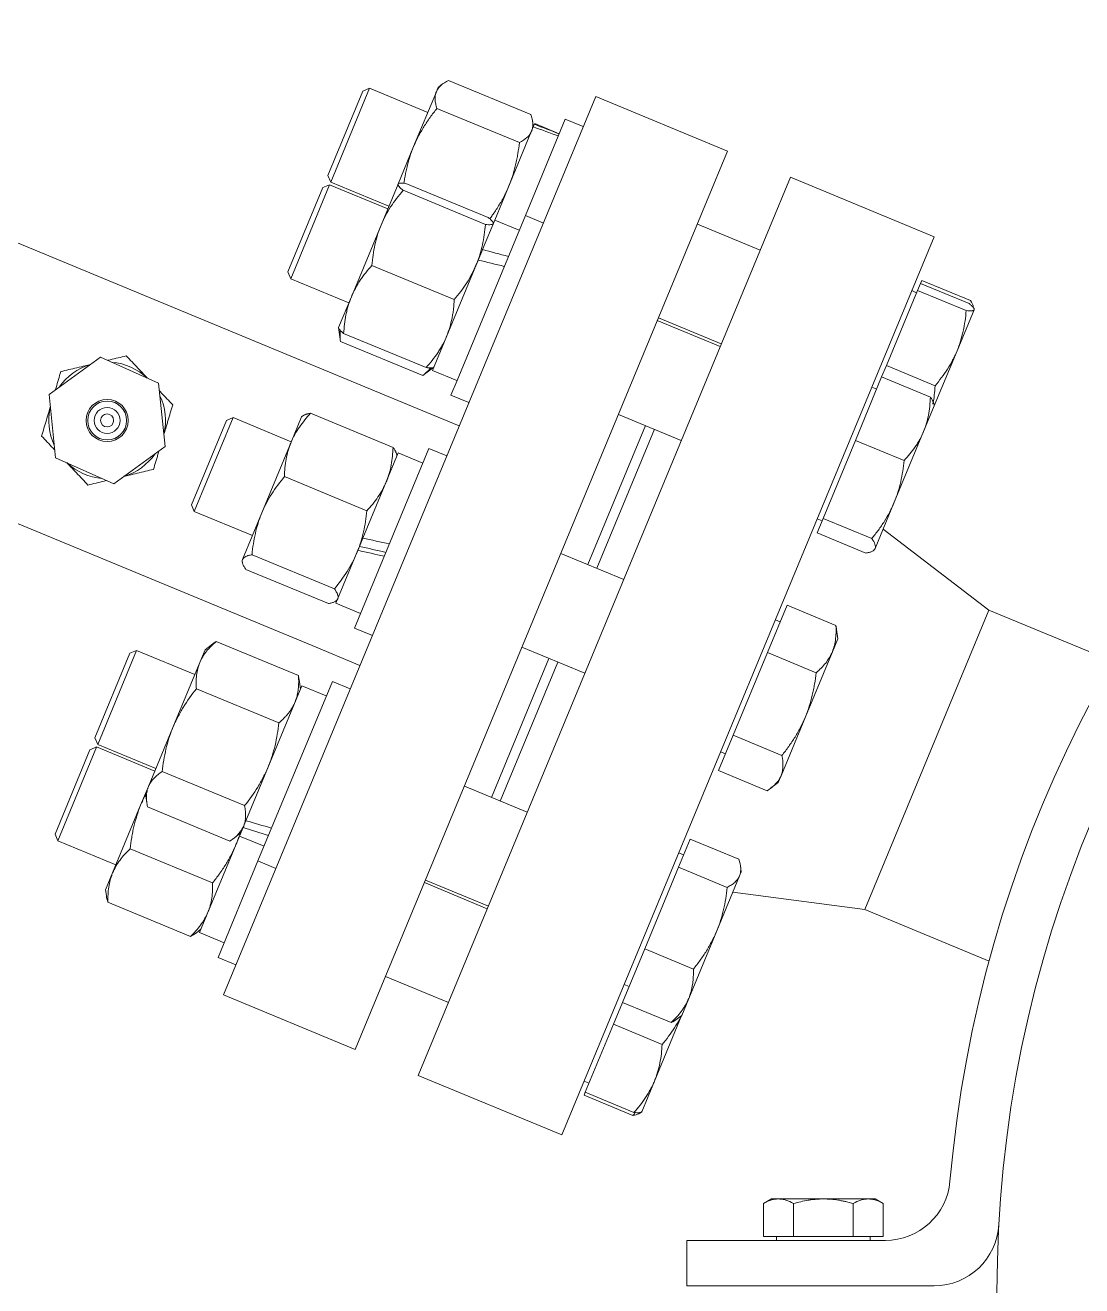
# Model space of a CAD drawing. Header units: millimetres. Extents: x 0 to 2970, y 0 to 2245.
# Drawn here: x 1617.9 to 1780.8, y 1639.2 to 1833.7 of the extents above; entities that cross this region are included whole.
import ezdxf

# ---------------------------------------------------------------- set-up
doc = ezdxf.new("R2010")
doc.units = ezdxf.units.MM
doc.layers.add('1', color=7, linetype='Continuous', true_color=0xffffff)
doc.layers.add('2', color=7, linetype='Continuous', true_color=0xffffff)

msp = doc.modelspace()

# ---------------------------------------------------------------- linework, layer by layer
at = {"layer": '1', "color": 7, "linetype": 'Continuous', "lineweight": 18}
for p, q in [((1682.24, 1824.59), (1681.54, 1824.05)), ((1683.15, 1825.15), (1695.86, 1819.88)), ((1705.85, 1822.64), (1648.44, 1684.05)), ((1664.54, 1810.46), (1669.94, 1823.5)), ((1670.97, 1823.92), (1664.97, 1809.43)), ((1670.97, 1823.92), (1669.94, 1823.5)), ((1679.94, 1820.2), (1670.97, 1823.92)), ((1681.27, 1823.39), (1677.76, 1814.93)), ((1681.54, 1824.05), (1681.27, 1823.39)), ((1726.17, 1814.22), (1705.85, 1822.64)), ((1681.36, 1820.82), (1694.07, 1815.55)), ((1695, 1804.28), (1701.16, 1819.16)), ((1696.23, 1817.96), (1696.11, 1818.84)), ((1703.93, 1818.02), (1701.16, 1819.16)), ((1696.22, 1817.96), (1690.27, 1803.59)), ((1696.22, 1817.96), (1696.39, 1818.37)), ((1696.44, 1818.47), (1696.39, 1818.37)), ((1700.22, 1816.9), (1696.44, 1818.47)), ((1677.76, 1814.93), (1675.32, 1809.05)), ((1726.17, 1814.22), (1668.77, 1675.64)), ((1664.8, 1809.04), (1658.8, 1794.55)), ((1664.8, 1809.04), (1663.78, 1808.62)), ((1664.54, 1810.46), (1664.97, 1809.43)), ((1673.78, 1805.32), (1664.8, 1809.04)), ((1664.97, 1809.43), (1673.94, 1805.72)), ((1675.36, 1809.13), (1672.74, 1802.8)), ((1676.57, 1809.25), (1689.28, 1803.98)), ((1735.87, 1810.2), (1678.47, 1671.62)), ((1758.05, 1801.01), (1735.87, 1810.2)), ((1658.38, 1795.58), (1663.78, 1808.62)), ((1676.13, 1808.18), (1688.83, 1802.92)), ((1601.19, 1806.46), (1677.41, 1774.88)), ((1684.46, 1778.84), (1695, 1804.28)), ((1690.27, 1803.59), (1688.39, 1799.04)), ((1694.06, 1802.02), (1690.27, 1803.59)), ((1697.77, 1803.13), (1695, 1804.28)), ((1672.74, 1802.8), (1668.16, 1791.76)), ((1731.22, 1798.97), (1721.52, 1802.98)), ((1758.05, 1801.01), (1700.64, 1662.43)), ((1687.71, 1797.41), (1680.67, 1780.4)), ((1688.26, 1798.74), (1687.71, 1797.41)), ((1688.26, 1798.74), (1688.39, 1799.04)), ((1658.38, 1795.58), (1658.8, 1794.55)), ((1671.33, 1796.6), (1684.04, 1791.34)), ((1658.8, 1794.55), (1667.78, 1790.83)), ((1755.48, 1792.73), (1755.93, 1793.82)), ((1755.93, 1793.82), (1756.12, 1794.27)), ((1763.44, 1790.71), (1755.93, 1793.82)), ((1763.63, 1791.16), (1756.12, 1794.27)), ((1668.16, 1791.76), (1666.19, 1786.99)), ((1750.68, 1781.14), (1755.48, 1792.73)), ((1755.34, 1792.39), (1754.6, 1792.7)), ((1762.99, 1789.62), (1755.48, 1792.73)), ((1761.58, 1783.41), (1764.21, 1789.76)), ((1764.22, 1789.8), (1764.22, 1789.85)), ((1725.06, 1784.08), (1715.35, 1788.1)), ((1715.52, 1788.5), (1725.22, 1784.48)), ((1666.19, 1786.99), (1666.42, 1785.2)), ((1666.97, 1786.09), (1679.68, 1780.82)), ((1666.47, 1784.88), (1679.18, 1779.61)), ((1621.53, 1776.67), (1629.47, 1782.43)), ((1629.47, 1782.43), (1638.43, 1778.44)), ((1758.06, 1774.91), (1761.58, 1783.41)), ((1679.44, 1779.81), (1680.88, 1780.91)), ((1680.67, 1780.4), (1684.45, 1778.83)), ((1749.95, 1779.39), (1750.68, 1781.14)), ((1758.19, 1778.03), (1750.68, 1781.14)), ((1638.43, 1778.44), (1639.45, 1768.68)), ((1683.52, 1776.57), (1684.46, 1778.84)), ((1745.9, 1769.59), (1749.95, 1779.39)), ((1749.18, 1777.51), (1748.44, 1777.82)), ((1757.46, 1776.27), (1749.95, 1779.39)), ((1622.55, 1766.9), (1621.53, 1776.67)), ((1683.52, 1776.57), (1686.29, 1775.42)), ((1677.41, 1774.88), (1684.8, 1771.82)), ((1756.42, 1770.97), (1758.06, 1774.91)), ((1758.06, 1774.91), (1758.03, 1775.16)), ((1643.5, 1759.65), (1648.9, 1772.68)), ((1649.92, 1773.11), (1643.92, 1758.62)), ((1649.92, 1773.11), (1648.9, 1772.68)), ((1658.9, 1769.39), (1649.92, 1773.11)), ((1660.49, 1773.23), (1658.86, 1769.31)), ((1660.67, 1773.37), (1660.49, 1773.23)), ((1661.88, 1773.78), (1674.59, 1768.52)), ((1709.35, 1773.61), (1719.05, 1769.59)), ((1704.63, 1750.45), (1713.51, 1771.89)), ((1706.01, 1749.87), (1714.9, 1771.32)), ((1714.9, 1771.32), (1706.01, 1749.87)), ((1751.9, 1760.05), (1756.42, 1770.97)), ((1585.88, 1769.5), (1662.1, 1737.93)), ((1639.45, 1768.68), (1631.51, 1762.91)), ((1658.86, 1769.31), (1654.34, 1758.4)), ((1680.11, 1768.35), (1668.63, 1740.64)), ((1682.89, 1767.2), (1680.11, 1768.35)), ((1740.91, 1757.56), (1745.9, 1769.59)), ((1753.41, 1766.48), (1745.9, 1769.59)), ((1631.51, 1762.91), (1622.55, 1766.9)), ((1675.39, 1767.66), (1669.95, 1754.53)), ((1675.18, 1767.15), (1675.15, 1767.37)), ((1679.18, 1766.09), (1675.39, 1767.66)), ((1657.83, 1764.01), (1670.54, 1758.75)), ((1643.5, 1759.65), (1643.92, 1758.62)), ((1643.92, 1758.62), (1652.9, 1754.9)), ((1654.34, 1758.4), (1651.38, 1751.24)), ((1748.95, 1752.91), (1751.9, 1760.05)), ((1739.98, 1755.31), (1740.91, 1757.56)), ((1740.02, 1757.49), (1740.76, 1757.19)), ((1748.42, 1754.45), (1740.91, 1757.56)), ((1669.95, 1754.53), (1669.21, 1752.73)), ((1747.49, 1752.2), (1739.98, 1755.31)), ((1766.5, 1743.4), (1750.19, 1755.91)), ((1669.17, 1752.65), (1665.78, 1744.47)), ((1669.17, 1752.65), (1669.21, 1752.73)), ((1748.68, 1752.59), (1748.87, 1752.74)), ((1748.95, 1752.91), (1748.87, 1752.74)), ((1652.84, 1751.96), (1665.55, 1746.7)), ((1710.17, 1748.15), (1700.47, 1752.17)), ((1651.9, 1749.69), (1664.61, 1744.43)), ((1665.82, 1744.84), (1665.99, 1744.98)), ((1665.78, 1744.47), (1669.57, 1742.9)), ((1732.33, 1736.85), (1735.37, 1744.17)), ((1742.88, 1741.06), (1735.37, 1744.17)), ((1766.5, 1743.4), (1747.36, 1697.2)), ((1734.29, 1741.58), (1733.55, 1741.89)), ((1668.63, 1740.64), (1671.41, 1739.49)), ((1742.35, 1736.99), (1743.18, 1738.98)), ((1743.18, 1738.98), (1742.98, 1740.44)), ((1635.04, 1737.18), (1629.04, 1722.69)), ((1635.04, 1737.18), (1634.01, 1736.75)), ((1644.01, 1733.46), (1635.04, 1737.18)), ((1645.61, 1737.3), (1644.79, 1735.32)), ((1646.78, 1738.21), (1645.61, 1737.3)), ((1647.29, 1738.56), (1660, 1733.3)), ((1662.1, 1737.93), (1669.49, 1734.87)), ((1694.47, 1737.68), (1704.17, 1733.66)), ((1738.19, 1726.95), (1742.35, 1736.99)), ((1628.61, 1723.72), (1634.01, 1736.75)), ((1644.79, 1735.32), (1640.63, 1725.3)), ((1689.75, 1714.52), (1698.63, 1735.96)), ((1691.13, 1713.94), (1700.01, 1735.39)), ((1700.01, 1735.39), (1691.13, 1713.94)), ((1727.05, 1724.09), (1732.33, 1736.85)), ((1739.84, 1733.74), (1732.33, 1736.85)), ((1644.26, 1731.26), (1656.97, 1726)), ((1660.51, 1731.73), (1651.89, 1710.92)), ((1665.23, 1732.42), (1653.75, 1704.7)), ((1660.3, 1731.22), (1660.1, 1732.69)), ((1664.29, 1730.16), (1660.51, 1731.73)), ((1668, 1731.27), (1665.23, 1732.42)), ((1640.63, 1725.3), (1636.86, 1716.19)), ((1734.43, 1717.86), (1738.19, 1726.95)), ((1628.61, 1723.72), (1629.04, 1722.69)), ((1724.8, 1718.66), (1727.05, 1724.09)), ((1734.56, 1720.98), (1727.05, 1724.09)), ((1627.84, 1721.85), (1622.45, 1708.83)), ((1622.87, 1707.81), (1628.86, 1722.27)), ((1627.85, 1721.87), (1627.84, 1721.85)), ((1628.87, 1722.3), (1627.85, 1721.87)), ((1628.86, 1722.27), (1628.87, 1722.3)), ((1637.85, 1718.58), (1628.87, 1722.3)), ((1629.04, 1722.69), (1638.01, 1718.97)), ((1725.14, 1721.56), (1725.87, 1721.25)), ((1638.98, 1718.51), (1651.69, 1713.24)), ((1732.31, 1715.55), (1724.8, 1718.66)), ((1734.43, 1717.86), (1733.99, 1716.81)), ((1636.42, 1715.13), (1636.86, 1716.19)), ((1695.29, 1712.22), (1685.59, 1716.24)), ((1732.83, 1715.92), (1733.99, 1716.81)), ((1636.42, 1715.13), (1635.66, 1713.3)), ((1636.42, 1715.13), (1636.62, 1713.66)), ((1635.66, 1713.3), (1631.34, 1702.87)), ((1636.72, 1713.05), (1649.43, 1707.78)), ((1651.46, 1709.88), (1650.9, 1708.54)), ((1651.46, 1709.88), (1651.63, 1710.3)), ((1651.89, 1710.92), (1651.63, 1710.3)), ((1622.45, 1708.83), (1622.87, 1707.81)), ((1622.87, 1707.81), (1631.85, 1704.09)), ((1644.74, 1693.65), (1650.91, 1708.55)), ((1649.93, 1708.14), (1651.11, 1709.05)), ((1650.9, 1708.54), (1654.69, 1706.97)), ((1718.62, 1703.73), (1720.42, 1708.09)), ((1727.93, 1704.98), (1720.42, 1708.09)), ((1634.05, 1706.59), (1646.76, 1701.33)), ((1719.41, 1705.65), (1718.67, 1705.96)), ((1653.75, 1704.7), (1647.59, 1689.82)), ((1653.75, 1704.7), (1656.52, 1703.56)), ((1728.29, 1703.05), (1728.18, 1703.94)), ((1630.26, 1700.25), (1631.34, 1702.87)), ((1713.4, 1691.13), (1718.62, 1703.73)), ((1726.13, 1700.62), (1718.62, 1703.73)), ((1724.51, 1693.91), (1728.02, 1702.39)), ((1728.29, 1703.05), (1728.02, 1702.39)), ((1630.26, 1700.25), (1630.37, 1699.37)), ((1689.12, 1697.34), (1679.42, 1701.36)), ((1679.59, 1701.75), (1689.29, 1697.73)), ((1630.62, 1698.33), (1643.33, 1693.06)), ((1747.36, 1697.2), (1726.98, 1699.88)), ((1644.25, 1693.63), (1644.95, 1694.16)), ((1644.74, 1693.65), (1648.52, 1692.09)), ((1720.19, 1683.49), (1724.51, 1693.91)), ((1709.98, 1682.88), (1713.4, 1691.13)), ((1720.91, 1688.02), (1713.4, 1691.13)), ((1647.59, 1689.82), (1650.36, 1688.67)), ((1673.42, 1686.87), (1683.12, 1682.85)), ((1710.25, 1685.63), (1710.99, 1685.32)), ((1668.77, 1675.64), (1648.44, 1684.05)), ((1708.58, 1679.51), (1709.98, 1682.88)), ((1717.49, 1679.77), (1709.98, 1682.88)), ((1719.11, 1680.88), (1720.19, 1683.49)), ((1714.91, 1670.74), (1719.14, 1680.94)), ((1718.4, 1680.33), (1719.11, 1680.88)), ((1704.23, 1669.01), (1708.58, 1679.51)), ((1716.09, 1676.4), (1708.58, 1679.51)), ((1700.64, 1662.43), (1678.47, 1671.62)), ((1704.05, 1668.56), (1704.23, 1669.01)), ((1704.09, 1670.75), (1704.83, 1670.44)), ((1711.74, 1665.9), (1704.23, 1669.01)), ((1712.94, 1666), (1714.91, 1670.74)), ((1711.56, 1665.45), (1704.05, 1668.56)), ((1712.74, 1665.84), (1712.9, 1665.97)), ((1712.9, 1665.97), (1712.94, 1666)), ((1732.95, 1652.56), (1731.71, 1651.84)), ((1731.71, 1651.84), (1731.71, 1646.76)), ((1732.95, 1652.56), (1734.02, 1652.56)), ((1740.95, 1652.56), (1734.02, 1652.56)), ((1736.33, 1651.84), (1736.33, 1646.76)), ((1747.88, 1652.56), (1740.95, 1652.56)), ((1745.57, 1651.84), (1745.57, 1646.76)), ((1748.95, 1652.56), (1747.88, 1652.56)), ((1750.19, 1651.84), (1748.95, 1652.56)), ((1750.19, 1651.84), (1750.19, 1646.76)), ((1719.9, 1646.16), (1719.9, 1639.16)), ((1750.52, 1646.16), (1719.9, 1646.16)), ((1736.33, 1646.76), (1731.71, 1646.76)), ((1733.72, 1646.76), (1733.72, 1646.16)), ((1745.57, 1646.76), (1736.33, 1646.76)), ((1750.19, 1646.76), (1745.57, 1646.76)), ((1748.19, 1646.16), (1748.19, 1646.76)), ((1719.9, 1639.16), (1758.04, 1639.16))]:
    msp.add_line(p, q, dxfattribs=at)
for centre, radius in [((1955.23, 1638.16), 187.5), ((1630.49, 1772.67), 3.25), ((1630.49, 1772.67), 3), ((1630.49, 1772.67), 2), ((1630.49, 1772.67), 1)]:
    msp.add_circle(centre, radius, dxfattribs=at)
for centre, radius, start, end in [((1955.23, 1638.16), 195.5, 5.0251, 174.9749), ((1630.49, 1772.67), 9, 46.7897, 85.1653), ((1630.49, 1772.67), 9, 106.7897, 145.1653), ((1630.49, 1772.67), 9, 346.7897, 25.1653), ((1630.49, 1772.67), 9, 166.7897, 205.1653), ((1630.49, 1772.67), 9, 226.7897, 265.1653), ((1630.49, 1772.67), 9, 286.7897, 325.1653), ((1750.52, 1656.16), 10, 270, 354.9749), ((1758.04, 1649.16), 10, 270, 356.8072)]:
    msp.add_arc(centre, radius, start, end, dxfattribs=at)
for centre, major_axis, ratio, start_param, end_param in [((1700.88, 1803.05), (66.54, -25.36), 0.173993, 1.648847, 1.706824), ((1689.97, 1807.57), (66.54, -25.36), 0.173993, 1.48279, 1.540488), ((1694.71, 1788.17), (69.68, -17.75), 0.101424, 1.639194, 1.697171), ((1683.8, 1792.68), (69.68, -17.75), 0.101424, 1.473137, 1.530835), ((1668.92, 1756.75), (70.5, -15.78), 0.026925, 4.733028, 4.790726), ((1679.83, 1752.23), (70.5, -15.78), 0.026925, 4.566692, 4.624668), ((1679.83, 1752.23), (47.47, -10.62), 0.026925, 4.497423, 4.58421), ((1664.94, 1716.3), (68.63, -20.29), 0.141201, 4.556468, 4.614445), ((1654.04, 1720.82), (68.63, -20.29), 0.141201, 4.722804, 4.780502)]:
    msp.add_ellipse(centre, major_axis=major_axis, ratio=ratio, start_param=start_param, end_param=end_param, dxfattribs=at)
for points, knots in [([(1683.15, 1825.15), (1682.7, 1824.92), (1682.31, 1824.67), (1681.82, 1824.23), (1681.68, 1824.08), (1681.44, 1823.75), (1681.34, 1823.58), (1681.27, 1823.39)], [0, 0, 0, 0, 0.5, 0.5, 0.75, 0.75, 1, 1, 1, 1]), ([(1681.27, 1823.39), (1681.25, 1823.35), (1681.23, 1823.3), (1681.2, 1823.23), (1681.2, 1823.21), (1681.18, 1823.16), (1681.15, 1823.04), (1681.12, 1822.92), (1681.08, 1822.61), (1681.07, 1822.4), (1681.09, 1821.97), (1681.12, 1821.75), (1681.22, 1821.29), (1681.28, 1821.06), (1681.36, 1820.82)], [0, 0, 0, 0, 0.0625, 0.0625, 0.09375, 0.09375, 0.125, 0.25, 0.25, 0.5, 0.5, 0.75, 0.75, 1, 1, 1, 1]), ([(1681.36, 1820.82), (1681, 1820.37), (1680.64, 1819.91), (1680.22, 1819.32), (1680.14, 1819.2), (1679.97, 1818.96), (1679.73, 1818.6), (1679.49, 1818.24), (1679.04, 1817.5), (1678.75, 1817), (1678.22, 1815.98), (1677.98, 1815.46), (1677.76, 1814.93)], [0, 0, 0, 0, 0.25, 0.25, 0.3125, 0.3125, 0.375, 0.5, 0.5, 0.75, 0.75, 1, 1, 1, 1]), ([(1695.96, 1817.31), (1695.97, 1817.36), (1695.99, 1817.4), (1696.02, 1817.47), (1696.02, 1817.5), (1696.04, 1817.54), (1696.07, 1817.66), (1696.1, 1817.79), (1696.15, 1818.09), (1696.15, 1818.3), (1696.13, 1818.73), (1696.1, 1818.95), (1696, 1819.41), (1695.94, 1819.64), (1695.86, 1819.88)], [0, 0, 0, 0, 0.0625, 0.0625, 0.09375, 0.09375, 0.125, 0.25, 0.25, 0.5, 0.5, 0.75, 0.75, 1, 1, 1, 1]), ([(1694.07, 1815.55), (1694.52, 1815.78), (1694.91, 1816.04), (1695.4, 1816.47), (1695.54, 1816.62), (1695.78, 1816.95), (1695.88, 1817.12), (1695.96, 1817.31)], [0, 0, 0, 0, 0.5, 0.5, 0.75, 0.75, 1, 1, 1, 1]), ([(1677.76, 1814.93), (1677.54, 1814.4), (1677.34, 1813.85), (1677.14, 1813.23), (1677.12, 1813.16), (1677.08, 1813.02), (1677.02, 1812.81), (1676.88, 1812.32), (1676.77, 1811.9), (1676.57, 1811.06), (1676.46, 1810.5), (1676.34, 1809.71), (1676.3, 1809.49), (1676.27, 1809.27)], [0, 0, 0, 0, 0.295225, 0.295225, 0.332128, 0.332128, 0.369031, 0.442837, 0.590449, 0.590449, 0.885674, 0.885674, 1, 1, 1, 1]), ([(1692.45, 1808.85), (1692.67, 1809.38), (1692.87, 1809.92), (1693.22, 1811.01), (1693.37, 1811.57), (1693.56, 1812.41), (1693.66, 1812.83), (1693.74, 1813.26), (1693.79, 1813.55), (1693.81, 1813.69), (1693.93, 1814.41), (1694.01, 1814.98), (1694.07, 1815.55)], [0, 0, 0, 0, 0.25, 0.25, 0.5, 0.5, 0.625, 0.6875, 0.6875, 0.75, 0.75, 1, 1, 1, 1]), ([(1675.36, 1809.13), (1675.35, 1809.11), (1675.35, 1809.1), (1675.35, 1809.08), (1675.34, 1809.08), (1675.34, 1809.06), (1675.35, 1809.03), (1675.36, 1808.99), (1675.4, 1808.9), (1675.44, 1808.83), (1675.58, 1808.67), (1675.67, 1808.58), (1675.87, 1808.39), (1675.99, 1808.29), (1676.13, 1808.18)], [0, 0, 0, 0, 0.0625, 0.0625, 0.09375, 0.09375, 0.125, 0.25, 0.25, 0.5, 0.5, 0.75, 0.75, 1, 1, 1, 1]), ([(1676.57, 1809.25), (1676.23, 1809.29), (1675.94, 1809.3), (1675.63, 1809.28), (1675.54, 1809.26), (1675.42, 1809.21), (1675.37, 1809.17), (1675.36, 1809.13)], [0, 0, 0, 0, 0.5, 0.5, 0.75, 0.75, 1, 1, 1, 1]), ([(1676.13, 1808.18), (1675.43, 1807.36), (1674.79, 1806.51), (1673.93, 1805.17), (1673.66, 1804.71), (1673.17, 1803.78), (1672.94, 1803.3), (1672.74, 1802.8)], [0, 0, 0, 0, 0.5, 0.5, 0.75, 0.75, 1, 1, 1, 1]), ([(1692.45, 1808.85), (1692.23, 1808.31), (1691.98, 1807.79), (1691.68, 1807.21), (1691.65, 1807.14), (1691.58, 1807.01), (1691.48, 1806.82), (1691.23, 1806.38), (1691.01, 1806.01), (1690.55, 1805.27), (1690.23, 1804.79), (1689.77, 1804.15), (1689.63, 1803.97), (1689.5, 1803.79)], [0, 0, 0, 0, 0.295279, 0.295279, 0.332189, 0.332189, 0.369099, 0.442919, 0.590558, 0.590558, 0.885838, 0.885838, 1, 1, 1, 1]), ([(1688.83, 1802.92), (1689.17, 1802.88), (1689.46, 1802.87), (1689.77, 1802.89), (1689.86, 1802.91), (1689.98, 1802.96), (1690.03, 1803), (1690.05, 1803.04)], [0, 0, 0, 0, 0.5, 0.5, 0.75, 0.75, 1, 1, 1, 1]), ([(1690.05, 1803.04), (1690.05, 1803.05), (1690.05, 1803.06), (1690.06, 1803.08), (1690.06, 1803.09), (1690.06, 1803.1), (1690.06, 1803.14), (1690.05, 1803.17), (1690.01, 1803.27), (1689.96, 1803.34), (1689.82, 1803.5), (1689.73, 1803.59), (1689.53, 1803.78), (1689.41, 1803.88), (1689.28, 1803.98)], [0, 0, 0, 0, 0.0625, 0.0625, 0.09375, 0.09375, 0.125, 0.25, 0.25, 0.5, 0.5, 0.75, 0.75, 1, 1, 1, 1]), ([(1672.74, 1802.8), (1672.69, 1802.68), (1672.64, 1802.56), (1672.56, 1802.37), (1672.54, 1802.31), (1672.49, 1802.18), (1672.38, 1801.87), (1672.27, 1801.56), (1672.04, 1800.8), (1671.9, 1800.28), (1671.68, 1799.25), (1671.58, 1798.72), (1671.43, 1797.67), (1671.37, 1797.14), (1671.33, 1796.6)], [0, 0, 0, 0, 0.0625, 0.0625, 0.09375, 0.09375, 0.125, 0.25, 0.25, 0.5, 0.5, 0.75, 0.75, 1, 1, 1, 1]), ([(1687.43, 1796.72), (1687.48, 1796.84), (1687.53, 1796.97), (1687.6, 1797.15), (1687.62, 1797.21), (1687.67, 1797.34), (1687.78, 1797.65), (1687.89, 1797.97), (1688.13, 1798.73), (1688.26, 1799.24), (1688.49, 1800.28), (1688.58, 1800.8), (1688.73, 1801.85), (1688.79, 1802.38), (1688.83, 1802.92)], [0, 0, 0, 0, 0.0625, 0.0625, 0.09375, 0.09375, 0.125, 0.25, 0.25, 0.5, 0.5, 0.75, 0.75, 1, 1, 1, 1]), ([(1671.33, 1796.6), (1671, 1796.24), (1670.69, 1795.86), (1670.31, 1795.38), (1670.23, 1795.28), (1670.08, 1795.09), (1669.87, 1794.8), (1669.66, 1794.5), (1669.26, 1793.89), (1669.01, 1793.48), (1668.55, 1792.63), (1668.34, 1792.2), (1668.16, 1791.76)], [0, 0, 0, 0, 0.25, 0.25, 0.3125, 0.3125, 0.375, 0.5, 0.5, 0.75, 0.75, 1, 1, 1, 1]), ([(1684.04, 1791.34), (1684.73, 1792.16), (1685.38, 1793.01), (1686.23, 1794.35), (1686.5, 1794.81), (1687, 1795.75), (1687.22, 1796.23), (1687.43, 1796.72)], [0, 0, 0, 0, 0.5, 0.5, 0.75, 0.75, 1, 1, 1, 1]), ([(1668.16, 1791.76), (1667.98, 1791.31), (1667.82, 1790.86), (1667.66, 1790.33), (1667.64, 1790.27), (1667.61, 1790.16), (1667.56, 1789.98), (1667.45, 1789.57), (1667.37, 1789.21), (1667.23, 1788.5), (1667.16, 1788.02), (1667.04, 1787.06), (1667, 1786.57), (1666.97, 1786.09)], [0, 0, 0, 0, 0.25, 0.25, 0.28125, 0.28125, 0.3125, 0.375, 0.5, 0.5, 0.75, 0.75, 1, 1, 1, 1]), ([(1682.85, 1785.67), (1683.03, 1786.12), (1683.2, 1786.57), (1683.47, 1787.49), (1683.59, 1787.96), (1683.73, 1788.67), (1683.79, 1789.03), (1683.85, 1789.39), (1683.88, 1789.63), (1683.9, 1789.75), (1683.97, 1790.36), (1684.01, 1790.85), (1684.04, 1791.34)], [0, 0, 0, 0, 0.25, 0.25, 0.5, 0.5, 0.625, 0.6875, 0.6875, 0.75, 0.75, 1, 1, 1, 1]), ([(1762.99, 1789.62), (1762.9, 1788.55), (1762.75, 1787.49), (1762.41, 1785.93), (1762.28, 1785.42), (1761.96, 1784.41), (1761.78, 1783.91), (1761.58, 1783.41)], [0, 0, 0, 0, 0.5, 0.5, 0.75, 0.75, 1, 1, 1, 1]), ([(1764.21, 1789.76), (1764.19, 1789.71), (1764.15, 1789.67), (1764.07, 1789.64), (1764.06, 1789.64), (1764.05, 1789.63), (1764.02, 1789.62), (1763.95, 1789.61), (1763.88, 1789.6), (1763.72, 1789.58), (1763.59, 1789.58), (1763.31, 1789.59), (1763.16, 1789.6), (1762.99, 1789.62)], [0, 0, 0, 0, 0.25, 0.25, 0.28125, 0.28125, 0.3125, 0.375, 0.5, 0.5, 0.75, 0.75, 1, 1, 1, 1]), ([(1763.44, 1790.71), (1763.57, 1790.61), (1763.69, 1790.5), (1763.82, 1790.38), (1763.85, 1790.36), (1763.9, 1790.31), (1763.96, 1790.25), (1764.02, 1790.18), (1764.12, 1790.06), (1764.17, 1789.99), (1764.22, 1789.86), (1764.23, 1789.8), (1764.21, 1789.76)], [0, 0, 0, 0, 0.25, 0.25, 0.3125, 0.3125, 0.375, 0.5, 0.5, 0.75, 0.75, 1, 1, 1, 1]), ([(1666.97, 1786.09), (1666.71, 1786.3), (1666.49, 1786.49), (1666.29, 1786.73), (1666.24, 1786.8), (1666.19, 1786.93), (1666.18, 1786.98), (1666.2, 1787.03)], [0, 0, 0, 0, 0.5, 0.5, 0.75, 0.75, 1, 1, 1, 1]), ([(1666.42, 1786.52), (1666.41, 1786.31), (1666.41, 1786.1), (1666.42, 1785.55), (1666.44, 1785.21), (1666.47, 1784.88)], [0, 0, 0, 0, 0.393296, 0.393296, 1, 1, 1, 1]), ([(1682.85, 1785.67), (1682.67, 1785.23), (1682.46, 1784.79), (1682.2, 1784.31), (1682.17, 1784.25), (1682.11, 1784.15), (1682.02, 1783.99), (1681.81, 1783.62), (1681.61, 1783.32), (1681.21, 1782.71), (1680.92, 1782.32), (1680.32, 1781.56), (1680.01, 1781.19), (1679.68, 1780.82)], [0, 0, 0, 0, 0.25, 0.25, 0.28125, 0.28125, 0.3125, 0.375, 0.5, 0.5, 0.75, 0.75, 1, 1, 1, 1]), ([(1630.59, 1781.95), (1630.71, 1781.98), (1630.83, 1782.01), (1631.79, 1782.24), (1632.62, 1782.44), (1633.45, 1782.63)], [0, 0, 0, 0, 0.126113, 0.126113, 1, 1, 1, 1]), ([(1633.45, 1782.63), (1634.03, 1782.02), (1634.62, 1781.39), (1635.52, 1780.45), (1635.81, 1780.14), (1636.31, 1779.62), (1636.5, 1779.42), (1636.69, 1779.22)], [0, 0, 0, 0, 0.550689, 0.550689, 0.826034, 0.826034, 1, 1, 1, 1]), ([(1761.58, 1783.41), (1761.53, 1783.29), (1761.48, 1783.17), (1761.4, 1782.98), (1761.37, 1782.92), (1761.31, 1782.8), (1761.17, 1782.5), (1761.02, 1782.2), (1760.65, 1781.5), (1760.38, 1781.04), (1759.81, 1780.15), (1759.51, 1779.71), (1758.87, 1778.86), (1758.53, 1778.44), (1758.19, 1778.03)], [0, 0, 0, 0, 0.0625, 0.0625, 0.09375, 0.09375, 0.125, 0.25, 0.25, 0.5, 0.5, 0.75, 0.75, 1, 1, 1, 1]), ([(1622.5, 1777.38), (1622.54, 1777.51), (1622.58, 1777.64), (1622.74, 1778.18), (1622.86, 1778.59), (1623.1, 1779.41), (1623.22, 1779.81), (1623.34, 1780.21)], [0, 0, 0, 0, 0.131827, 0.131827, 0.565913, 0.565913, 1, 1, 1, 1]), ([(1623.34, 1780.21), (1624.17, 1780.41), (1625, 1780.61), (1626.26, 1780.91), (1626.69, 1781.01), (1627.38, 1781.18), (1627.65, 1781.25), (1627.92, 1781.31)], [0, 0, 0, 0, 0.550689, 0.550689, 0.826034, 0.826034, 1, 1, 1, 1]), ([(1680.37, 1780.74), (1680.23, 1780.58), (1680.09, 1780.43), (1679.7, 1780.05), (1679.44, 1779.83), (1679.18, 1779.61)], [0, 0, 0, 0, 0.391912, 0.391912, 1, 1, 1, 1]), ([(1680.89, 1780.94), (1680.89, 1780.93), (1680.88, 1780.92), (1680.87, 1780.91), (1680.87, 1780.9), (1680.86, 1780.89), (1680.83, 1780.87), (1680.8, 1780.85), (1680.7, 1780.81), (1680.62, 1780.79), (1680.41, 1780.78), (1680.29, 1780.78), (1680.01, 1780.79), (1679.85, 1780.8), (1679.68, 1780.82)], [0, 0, 0, 0, 0.0625, 0.0625, 0.09375, 0.09375, 0.125, 0.25, 0.25, 0.5, 0.5, 0.75, 0.75, 1, 1, 1, 1]), ([(1638.57, 1777.23), (1638.66, 1777.13), (1638.74, 1777.04), (1639.43, 1776.33), (1640.01, 1775.7), (1640.6, 1775.09)], [0, 0, 0, 0, 0.126113, 0.126113, 1, 1, 1, 1]), ([(1757.46, 1776.27), (1757.45, 1775.81), (1757.42, 1775.36), (1757.36, 1774.78), (1757.35, 1774.67), (1757.32, 1774.44), (1757.28, 1774.1), (1757.22, 1773.77), (1757.1, 1773.1), (1756.99, 1772.66), (1756.74, 1771.8), (1756.6, 1771.38), (1756.42, 1770.97)], [0, 0, 0, 0, 0.25, 0.25, 0.3125, 0.3125, 0.375, 0.5, 0.5, 0.75, 0.75, 1, 1, 1, 1]), ([(1758.03, 1775.13), (1758.02, 1775.22), (1757.99, 1775.32), (1757.91, 1775.55), (1757.84, 1775.69), (1757.67, 1775.97), (1757.58, 1776.12), (1757.46, 1776.27)], [0, 0, 0, 0, 0.28119, 0.28119, 0.640595, 0.640595, 1, 1, 1, 1]), ([(1620.38, 1770.25), (1620.5, 1770.66), (1620.62, 1771.07), (1620.78, 1771.58), (1620.81, 1771.69), (1620.87, 1771.89), (1620.96, 1772.2), (1621.06, 1772.52), (1621.24, 1773.14), (1621.36, 1773.56), (1621.57, 1774.24), (1621.65, 1774.5), (1621.72, 1774.77)], [0, 0, 0, 0, 0.275577, 0.275577, 0.344471, 0.344471, 0.413365, 0.551154, 0.551154, 0.826731, 0.826731, 1, 1, 1, 1]), ([(1639.26, 1770.58), (1639.34, 1770.84), (1639.41, 1771.11), (1639.51, 1771.43), (1639.53, 1771.48), (1639.56, 1771.59), (1639.6, 1771.75), (1639.71, 1772.11), (1639.81, 1772.43), (1639.99, 1773.05), (1640.11, 1773.46), (1640.36, 1774.28), (1640.48, 1774.69), (1640.6, 1775.09)], [0, 0, 0, 0, 0.173724, 0.173724, 0.208153, 0.208153, 0.242581, 0.311437, 0.44915, 0.44915, 0.724575, 0.724575, 1, 1, 1, 1]), ([(1661.88, 1773.78), (1661.24, 1773.11), (1660.66, 1772.41), (1659.9, 1771.29), (1659.66, 1770.91), (1659.23, 1770.13), (1659.04, 1769.72), (1658.86, 1769.31)], [0, 0, 0, 0, 0.5, 0.5, 0.75, 0.75, 1, 1, 1, 1]), ([(1660.66, 1773.37), (1660.74, 1773.42), (1660.82, 1773.47), (1660.98, 1773.55), (1661.08, 1773.59), (1661.19, 1773.63), (1661.27, 1773.65), (1661.31, 1773.66), (1661.51, 1773.72), (1661.69, 1773.75), (1661.88, 1773.78)], [0, 0, 0, 0, 0.278174, 0.278174, 0.45863, 0.548859, 0.548859, 0.639087, 0.639087, 1, 1, 1, 1]), ([(1622.41, 1768.12), (1622.32, 1768.21), (1622.24, 1768.3), (1621.55, 1769.02), (1620.97, 1769.64), (1620.38, 1770.25)], [0, 0, 0, 0, 0.126113, 0.126113, 1, 1, 1, 1]), ([(1756.42, 1770.97), (1756.25, 1770.55), (1756.06, 1770.15), (1755.81, 1769.7), (1755.79, 1769.65), (1755.73, 1769.55), (1755.64, 1769.41), (1755.44, 1769.07), (1755.25, 1768.78), (1754.87, 1768.22), (1754.6, 1767.86), (1754.02, 1767.16), (1753.72, 1766.82), (1753.41, 1766.48)], [0, 0, 0, 0, 0.25, 0.25, 0.28125, 0.28125, 0.3125, 0.375, 0.5, 0.5, 0.75, 0.75, 1, 1, 1, 1]), ([(1658.86, 1769.31), (1658.82, 1769.2), (1658.78, 1769.1), (1658.72, 1768.94), (1658.7, 1768.89), (1658.66, 1768.78), (1658.56, 1768.52), (1658.48, 1768.25), (1658.29, 1767.61), (1658.19, 1767.17), (1658.02, 1766.28), (1657.96, 1765.84), (1657.87, 1764.93), (1657.84, 1764.47), (1657.83, 1764.01)], [0, 0, 0, 0, 0.0625, 0.0625, 0.09375, 0.09375, 0.125, 0.25, 0.25, 0.5, 0.5, 0.75, 0.75, 1, 1, 1, 1]), ([(1673.55, 1763.22), (1673.6, 1763.33), (1673.64, 1763.43), (1673.7, 1763.59), (1673.72, 1763.64), (1673.76, 1763.75), (1673.85, 1764.01), (1673.94, 1764.28), (1674.12, 1764.93), (1674.23, 1765.36), (1674.39, 1766.25), (1674.45, 1766.7), (1674.54, 1767.6), (1674.57, 1768.06), (1674.59, 1768.52)], [0, 0, 0, 0, 0.0625, 0.0625, 0.09375, 0.09375, 0.125, 0.25, 0.25, 0.5, 0.5, 0.75, 0.75, 1, 1, 1, 1]), ([(1674.59, 1768.52), (1674.7, 1768.37), (1674.8, 1768.21), (1674.9, 1768.03), (1674.92, 1768), (1674.96, 1767.93), (1675.01, 1767.82), (1675.05, 1767.72), (1675.11, 1767.55), (1675.14, 1767.46), (1675.15, 1767.37)], [0, 0, 0, 0, 0.360913, 0.360913, 0.451141, 0.451141, 0.54137, 0.721826, 0.721826, 1, 1, 1, 1]), ([(1627.53, 1762.71), (1626.95, 1763.33), (1626.36, 1763.95), (1625.46, 1764.89), (1625.17, 1765.21), (1624.67, 1765.72), (1624.48, 1765.92), (1624.29, 1766.13)], [0, 0, 0, 0, 0.550689, 0.550689, 0.826034, 0.826034, 1, 1, 1, 1]), ([(1638.48, 1767.95), (1638.44, 1767.84), (1638.41, 1767.72), (1638.31, 1767.39), (1638.22, 1767.08), (1638.13, 1766.77), (1638.06, 1766.56), (1638.03, 1766.46), (1637.88, 1765.94), (1637.76, 1765.53), (1637.64, 1765.13)], [0, 0, 0, 0, 0.12487, 0.12487, 0.343653, 0.453044, 0.453044, 0.562435, 0.562435, 1, 1, 1, 1]), ([(1753.41, 1766.48), (1753.3, 1765.37), (1753.14, 1764.28), (1752.77, 1762.67), (1752.63, 1762.14), (1752.3, 1761.09), (1752.12, 1760.57), (1751.9, 1760.05)], [0, 0, 0, 0, 0.5, 0.5, 0.75, 0.75, 1, 1, 1, 1]), ([(1637.64, 1765.13), (1636.81, 1764.93), (1635.98, 1764.73), (1634.72, 1764.43), (1634.29, 1764.33), (1633.6, 1764.16), (1633.33, 1764.1), (1633.06, 1764.03)], [0, 0, 0, 0, 0.550689, 0.550689, 0.826034, 0.826034, 1, 1, 1, 1]), ([(1630.39, 1763.39), (1630.27, 1763.36), (1630.15, 1763.34), (1629.19, 1763.11), (1628.36, 1762.91), (1627.53, 1762.71)], [0, 0, 0, 0, 0.126113, 0.126113, 1, 1, 1, 1]), ([(1657.83, 1764.01), (1657.12, 1763.15), (1656.46, 1762.26), (1655.58, 1760.86), (1655.3, 1760.39), (1654.79, 1759.41), (1654.56, 1758.91), (1654.34, 1758.4)], [0, 0, 0, 0, 0.5, 0.5, 0.75, 0.75, 1, 1, 1, 1]), ([(1670.54, 1758.75), (1671.17, 1759.42), (1671.75, 1760.12), (1672.52, 1761.24), (1672.75, 1761.62), (1673.19, 1762.4), (1673.38, 1762.81), (1673.55, 1763.22)], [0, 0, 0, 0, 0.5, 0.5, 0.75, 0.75, 1, 1, 1, 1]), ([(1654.34, 1758.4), (1654.29, 1758.27), (1654.24, 1758.14), (1654.16, 1757.95), (1654.14, 1757.88), (1654.09, 1757.75), (1653.97, 1757.43), (1653.86, 1757.1), (1653.61, 1756.31), (1653.47, 1755.78), (1653.23, 1754.7), (1653.13, 1754.16), (1652.96, 1753.07), (1652.89, 1752.52), (1652.84, 1751.96)], [0, 0, 0, 0, 0.0625, 0.0625, 0.09375, 0.09375, 0.125, 0.25, 0.25, 0.5, 0.5, 0.75, 0.75, 1, 1, 1, 1]), ([(1669.03, 1752.31), (1669.09, 1752.44), (1669.14, 1752.57), (1669.21, 1752.76), (1669.24, 1752.83), (1669.29, 1752.96), (1669.41, 1753.28), (1669.52, 1753.61), (1669.76, 1754.4), (1669.91, 1754.93), (1670.15, 1756.01), (1670.25, 1756.55), (1670.42, 1757.64), (1670.49, 1758.19), (1670.54, 1758.75)], [0, 0, 0, 0, 0.0625, 0.0625, 0.09375, 0.09375, 0.125, 0.25, 0.25, 0.5, 0.5, 0.75, 0.75, 1, 1, 1, 1]), ([(1751.9, 1760.05), (1751.85, 1759.93), (1751.8, 1759.8), (1751.71, 1759.61), (1751.68, 1759.55), (1751.63, 1759.42), (1751.48, 1759.1), (1751.33, 1758.8), (1750.95, 1758.06), (1750.67, 1757.59), (1750.08, 1756.66), (1749.77, 1756.2), (1749.12, 1755.31), (1748.77, 1754.87), (1748.42, 1754.45)], [0, 0, 0, 0, 0.0625, 0.0625, 0.09375, 0.09375, 0.125, 0.25, 0.25, 0.5, 0.5, 0.75, 0.75, 1, 1, 1, 1]), ([(1748.42, 1754.45), (1748.65, 1754.14), (1748.82, 1753.85), (1748.96, 1753.46), (1748.99, 1753.34), (1749, 1753.11), (1748.99, 1753.01), (1748.95, 1752.91)], [0, 0, 0, 0, 0.5, 0.5, 0.75, 0.75, 1, 1, 1, 1]), ([(1748.95, 1752.91), (1748.94, 1752.89), (1748.92, 1752.87), (1748.91, 1752.83), (1748.9, 1752.82), (1748.88, 1752.8), (1748.85, 1752.74), (1748.8, 1752.69), (1748.67, 1752.58), (1748.57, 1752.51), (1748.32, 1752.4), (1748.17, 1752.35), (1747.85, 1752.26), (1747.68, 1752.23), (1747.49, 1752.2)], [0, 0, 0, 0, 0.0625, 0.0625, 0.09375, 0.09375, 0.125, 0.25, 0.25, 0.5, 0.5, 0.75, 0.75, 1, 1, 1, 1]), ([(1651.38, 1751.24), (1651.34, 1751.14), (1651.32, 1751.03), (1651.33, 1750.9), (1651.33, 1750.89), (1651.33, 1750.86), (1651.34, 1750.82), (1651.36, 1750.71), (1651.38, 1750.61), (1651.45, 1750.42), (1651.52, 1750.28), (1651.69, 1749.99), (1651.79, 1749.84), (1651.9, 1749.69)], [0, 0, 0, 0, 0.25, 0.25, 0.28125, 0.28125, 0.3125, 0.375, 0.5, 0.5, 0.75, 0.75, 1, 1, 1, 1]), ([(1652.84, 1751.96), (1652.65, 1751.93), (1652.47, 1751.9), (1652.27, 1751.84), (1652.23, 1751.83), (1652.16, 1751.81), (1652.04, 1751.77), (1651.94, 1751.73), (1651.75, 1751.64), (1651.65, 1751.57), (1651.48, 1751.42), (1651.42, 1751.33), (1651.38, 1751.24)], [0, 0, 0, 0, 0.25, 0.25, 0.3125, 0.3125, 0.375, 0.5, 0.5, 0.75, 0.75, 1, 1, 1, 1]), ([(1665.55, 1746.7), (1666.26, 1747.56), (1666.92, 1748.45), (1667.8, 1749.85), (1668.08, 1750.32), (1668.59, 1751.3), (1668.82, 1751.8), (1669.03, 1752.31)], [0, 0, 0, 0, 0.5, 0.5, 0.75, 0.75, 1, 1, 1, 1]), ([(1666.07, 1745.15), (1666.11, 1745.25), (1666.12, 1745.35), (1666.11, 1745.58), (1666.09, 1745.7), (1666.02, 1745.9), (1665.97, 1746), (1665.92, 1746.11), (1665.88, 1746.18), (1665.86, 1746.21), (1665.76, 1746.39), (1665.66, 1746.54), (1665.55, 1746.7)], [0, 0, 0, 0, 0.25, 0.25, 0.5, 0.5, 0.625, 0.6875, 0.6875, 0.75, 0.75, 1, 1, 1, 1]), ([(1666.07, 1745.15), (1666.03, 1745.06), (1665.96, 1744.97), (1665.87, 1744.88), (1665.86, 1744.87), (1665.83, 1744.85), (1665.8, 1744.83), (1665.71, 1744.76), (1665.62, 1744.72), (1665.43, 1744.63), (1665.29, 1744.58), (1664.97, 1744.49), (1664.79, 1744.46), (1664.61, 1744.43)], [0, 0, 0, 0, 0.25, 0.25, 0.28125, 0.28125, 0.3125, 0.375, 0.5, 0.5, 0.75, 0.75, 1, 1, 1, 1]), ([(1742.88, 1741.06), (1742.93, 1740.34), (1742.93, 1739.63), (1742.81, 1738.61), (1742.75, 1738.28), (1742.58, 1737.62), (1742.48, 1737.3), (1742.35, 1736.99)], [0, 0, 0, 0, 0.5, 0.5, 0.75, 0.75, 1, 1, 1, 1]), ([(1644.79, 1735.32), (1644.91, 1735.63), (1645.07, 1735.93), (1645.26, 1736.26), (1645.28, 1736.3), (1645.33, 1736.37), (1645.4, 1736.48), (1645.56, 1736.72), (1645.72, 1736.93), (1646.04, 1737.33), (1646.27, 1737.59), (1646.76, 1738.09), (1647.02, 1738.33), (1647.29, 1738.56)], [0, 0, 0, 0, 0.25, 0.25, 0.28125, 0.28125, 0.3125, 0.375, 0.5, 0.5, 0.75, 0.75, 1, 1, 1, 1]), ([(1742.35, 1736.99), (1742.32, 1736.91), (1742.28, 1736.83), (1742.23, 1736.72), (1742.21, 1736.68), (1742.18, 1736.61), (1742.08, 1736.42), (1741.98, 1736.23), (1741.72, 1735.8), (1741.53, 1735.52), (1741.1, 1734.98), (1740.87, 1734.72), (1740.38, 1734.22), (1740.12, 1733.97), (1739.84, 1733.74)], [0, 0, 0, 0, 0.0625, 0.0625, 0.09375, 0.09375, 0.125, 0.25, 0.25, 0.5, 0.5, 0.75, 0.75, 1, 1, 1, 1]), ([(1644.79, 1735.32), (1644.66, 1735.02), (1644.55, 1734.7), (1644.39, 1734.05), (1644.33, 1733.72), (1644.27, 1733.21), (1644.25, 1732.95), (1644.23, 1732.69), (1644.23, 1732.51), (1644.23, 1732.42), (1644.22, 1731.98), (1644.24, 1731.62), (1644.26, 1731.26)], [0, 0, 0, 0, 0.25, 0.25, 0.5, 0.5, 0.625, 0.6875, 0.6875, 0.75, 0.75, 1, 1, 1, 1]), ([(1659.48, 1729.24), (1659.6, 1729.55), (1659.71, 1729.87), (1659.8, 1730.24), (1659.81, 1730.28), (1659.83, 1730.36), (1659.86, 1730.49), (1659.92, 1730.78), (1659.95, 1731.03), (1660.01, 1731.54), (1660.03, 1731.89), (1660.04, 1732.59), (1660.02, 1732.94), (1660, 1733.3)], [0, 0, 0, 0, 0.25, 0.25, 0.28125, 0.28125, 0.3125, 0.375, 0.5, 0.5, 0.75, 0.75, 1, 1, 1, 1]), ([(1739.84, 1733.74), (1739.78, 1733.16), (1739.7, 1732.58), (1739.58, 1731.85), (1739.55, 1731.71), (1739.5, 1731.42), (1739.42, 1730.99), (1739.32, 1730.56), (1739.12, 1729.7), (1738.97, 1729.14), (1738.61, 1728.04), (1738.41, 1727.49), (1738.19, 1726.95)], [0, 0, 0, 0, 0.25, 0.25, 0.3125, 0.3125, 0.375, 0.5, 0.5, 0.75, 0.75, 1, 1, 1, 1]), ([(1644.26, 1731.26), (1643.53, 1730.35), (1642.85, 1729.4), (1641.93, 1727.91), (1641.64, 1727.41), (1641.1, 1726.37), (1640.86, 1725.84), (1640.63, 1725.3)], [0, 0, 0, 0, 0.5, 0.5, 0.75, 0.75, 1, 1, 1, 1]), ([(1656.97, 1726), (1657.25, 1726.23), (1657.51, 1726.48), (1657.82, 1726.79), (1657.88, 1726.86), (1658, 1726.98), (1658.18, 1727.18), (1658.34, 1727.38), (1658.66, 1727.78), (1658.85, 1728.06), (1659.2, 1728.63), (1659.35, 1728.93), (1659.48, 1729.24)], [0, 0, 0, 0, 0.25, 0.25, 0.3125, 0.3125, 0.375, 0.5, 0.5, 0.75, 0.75, 1, 1, 1, 1]), ([(1640.63, 1725.3), (1640.58, 1725.16), (1640.52, 1725.02), (1640.44, 1724.82), (1640.42, 1724.75), (1640.36, 1724.61), (1640.24, 1724.27), (1640.12, 1723.92), (1639.85, 1723.09), (1639.7, 1722.53), (1639.43, 1721.39), (1639.32, 1720.82), (1639.12, 1719.67), (1639.05, 1719.09), (1638.98, 1718.51)], [0, 0, 0, 0, 0.0625, 0.0625, 0.09375, 0.09375, 0.125, 0.25, 0.25, 0.5, 0.5, 0.75, 0.75, 1, 1, 1, 1]), ([(1655.32, 1719.21), (1655.38, 1719.35), (1655.43, 1719.48), (1655.51, 1719.69), (1655.54, 1719.76), (1655.59, 1719.89), (1655.72, 1720.24), (1655.84, 1720.58), (1656.1, 1721.42), (1656.26, 1721.98), (1656.52, 1723.11), (1656.64, 1723.69), (1656.83, 1724.84), (1656.91, 1725.42), (1656.97, 1726)], [0, 0, 0, 0, 0.0625, 0.0625, 0.09375, 0.09375, 0.125, 0.25, 0.25, 0.5, 0.5, 0.75, 0.75, 1, 1, 1, 1]), ([(1738.19, 1726.95), (1737.97, 1726.41), (1737.72, 1725.88), (1737.42, 1725.29), (1737.38, 1725.22), (1737.31, 1725.09), (1737.21, 1724.9), (1736.96, 1724.45), (1736.74, 1724.07), (1736.27, 1723.33), (1735.95, 1722.84), (1735.27, 1721.9), (1734.92, 1721.44), (1734.56, 1720.98)], [0, 0, 0, 0, 0.25, 0.25, 0.28125, 0.28125, 0.3125, 0.375, 0.5, 0.5, 0.75, 0.75, 1, 1, 1, 1]), ([(1734.56, 1720.98), (1734.68, 1720.41), (1734.74, 1719.86), (1734.72, 1719.08), (1734.69, 1718.82), (1734.59, 1718.33), (1734.52, 1718.09), (1734.43, 1717.86)], [0, 0, 0, 0, 0.5, 0.5, 0.75, 0.75, 1, 1, 1, 1]), ([(1638.98, 1718.51), (1638.49, 1718.19), (1638.06, 1717.84), (1637.52, 1717.26), (1637.36, 1717.06), (1637.08, 1716.64), (1636.96, 1716.42), (1636.86, 1716.19)], [0, 0, 0, 0, 0.5, 0.5, 0.75, 0.75, 1, 1, 1, 1]), ([(1651.69, 1713.24), (1652.42, 1714.16), (1653.11, 1715.11), (1654.03, 1716.59), (1654.31, 1717.1), (1654.85, 1718.14), (1655.1, 1718.67), (1655.32, 1719.21)], [0, 0, 0, 0, 0.5, 0.5, 0.75, 0.75, 1, 1, 1, 1]), ([(1734.43, 1717.86), (1734.4, 1717.8), (1734.38, 1717.74), (1734.34, 1717.66), (1734.32, 1717.63), (1734.29, 1717.57), (1734.22, 1717.43), (1734.14, 1717.3), (1733.93, 1716.98), (1733.77, 1716.79), (1733.41, 1716.4), (1733.21, 1716.22), (1732.78, 1715.88), (1732.55, 1715.71), (1732.31, 1715.55)], [0, 0, 0, 0, 0.0625, 0.0625, 0.09375, 0.09375, 0.125, 0.25, 0.25, 0.5, 0.5, 0.75, 0.75, 1, 1, 1, 1]), ([(1636.86, 1716.19), (1636.84, 1716.13), (1636.81, 1716.07), (1636.78, 1715.98), (1636.77, 1715.95), (1636.75, 1715.89), (1636.7, 1715.74), (1636.67, 1715.59), (1636.59, 1715.22), (1636.56, 1714.96), (1636.55, 1714.43), (1636.56, 1714.16), (1636.62, 1713.61), (1636.66, 1713.33), (1636.72, 1713.05)], [0, 0, 0, 0, 0.0625, 0.0625, 0.09375, 0.09375, 0.125, 0.25, 0.25, 0.5, 0.5, 0.75, 0.75, 1, 1, 1, 1]), ([(1635.66, 1713.3), (1635.89, 1713.84), (1636.13, 1714.36), (1636.43, 1714.94), (1636.46, 1715.01), (1636.51, 1715.09), (1636.52, 1715.11), (1636.53, 1715.13)], [0, 0, 0, 0, 0.858323, 0.858323, 0.965613, 0.965613, 1, 1, 1, 1]), ([(1635.66, 1713.3), (1635.44, 1712.77), (1635.25, 1712.23), (1634.9, 1711.14), (1634.75, 1710.58), (1634.55, 1709.74), (1634.46, 1709.32), (1634.38, 1708.89), (1634.33, 1708.6), (1634.3, 1708.46), (1634.18, 1707.74), (1634.11, 1707.17), (1634.05, 1706.59)], [0, 0, 0, 0, 0.25, 0.25, 0.5, 0.5, 0.625, 0.6875, 0.6875, 0.75, 0.75, 1, 1, 1, 1]), ([(1651.55, 1710.1), (1651.57, 1710.16), (1651.6, 1710.22), (1651.63, 1710.31), (1651.64, 1710.34), (1651.66, 1710.4), (1651.71, 1710.55), (1651.74, 1710.7), (1651.82, 1711.07), (1651.85, 1711.33), (1651.86, 1711.86), (1651.85, 1712.13), (1651.79, 1712.68), (1651.75, 1712.96), (1651.69, 1713.24)], [0, 0, 0, 0, 0.0625, 0.0625, 0.09375, 0.09375, 0.125, 0.25, 0.25, 0.5, 0.5, 0.75, 0.75, 1, 1, 1, 1]), ([(1649.43, 1707.78), (1649.92, 1708.11), (1650.35, 1708.45), (1650.89, 1709.03), (1651.05, 1709.23), (1651.33, 1709.65), (1651.45, 1709.87), (1651.55, 1710.1)], [0, 0, 0, 0, 0.5, 0.5, 0.75, 0.75, 1, 1, 1, 1]), ([(1634.05, 1706.59), (1633.46, 1706.04), (1632.93, 1705.46), (1632.25, 1704.54), (1632.04, 1704.22), (1631.66, 1703.56), (1631.49, 1703.22), (1631.34, 1702.87)], [0, 0, 0, 0, 0.5, 0.5, 0.75, 0.75, 1, 1, 1, 1]), ([(1646.76, 1701.33), (1647.12, 1701.78), (1647.47, 1702.24), (1647.89, 1702.83), (1647.98, 1702.95), (1648.14, 1703.19), (1648.39, 1703.55), (1648.62, 1703.91), (1649.08, 1704.65), (1649.36, 1705.14), (1649.89, 1706.17), (1650.13, 1706.69), (1650.35, 1707.22)], [0, 0, 0, 0, 0.25, 0.25, 0.3125, 0.3125, 0.375, 0.5, 0.5, 0.75, 0.75, 1, 1, 1, 1]), ([(1727.93, 1704.98), (1728.09, 1704.5), (1728.19, 1704.04), (1728.22, 1703.38), (1728.21, 1703.17), (1728.15, 1702.77), (1728.1, 1702.58), (1728.02, 1702.39)], [0, 0, 0, 0, 0.5, 0.5, 0.75, 0.75, 1, 1, 1, 1]), ([(1631.34, 1702.87), (1631.31, 1702.78), (1631.27, 1702.69), (1631.22, 1702.56), (1631.21, 1702.52), (1631.17, 1702.43), (1631.09, 1702.2), (1631.03, 1701.97), (1630.88, 1701.42), (1630.8, 1701.05), (1630.69, 1700.29), (1630.65, 1699.9), (1630.61, 1699.12), (1630.61, 1698.73), (1630.62, 1698.33)], [0, 0, 0, 0, 0.0625, 0.0625, 0.09375, 0.09375, 0.125, 0.25, 0.25, 0.5, 0.5, 0.75, 0.75, 1, 1, 1, 1]), ([(1728.02, 1702.39), (1728, 1702.34), (1727.98, 1702.3), (1727.95, 1702.23), (1727.93, 1702.21), (1727.91, 1702.16), (1727.85, 1702.05), (1727.78, 1701.95), (1727.6, 1701.7), (1727.46, 1701.55), (1727.13, 1701.25), (1726.95, 1701.12), (1726.56, 1700.86), (1726.35, 1700.74), (1726.13, 1700.62)], [0, 0, 0, 0, 0.0625, 0.0625, 0.09375, 0.09375, 0.125, 0.25, 0.25, 0.5, 0.5, 0.75, 0.75, 1, 1, 1, 1]), ([(1646.03, 1696.79), (1646.07, 1696.87), (1646.1, 1696.96), (1646.15, 1697.1), (1646.17, 1697.14), (1646.2, 1697.23), (1646.28, 1697.45), (1646.35, 1697.68), (1646.5, 1698.23), (1646.58, 1698.61), (1646.69, 1699.37), (1646.72, 1699.75), (1646.76, 1700.53), (1646.77, 1700.93), (1646.76, 1701.33)], [0, 0, 0, 0, 0.0625, 0.0625, 0.09375, 0.09375, 0.125, 0.25, 0.25, 0.5, 0.5, 0.75, 0.75, 1, 1, 1, 1]), ([(1726.13, 1700.62), (1726, 1699.47), (1725.82, 1698.32), (1725.43, 1696.64), (1725.28, 1696.09), (1724.93, 1694.99), (1724.73, 1694.45), (1724.51, 1693.91)], [0, 0, 0, 0, 0.5, 0.5, 0.75, 0.75, 1, 1, 1, 1]), ([(1643.33, 1693.06), (1643.91, 1693.61), (1644.44, 1694.19), (1645.13, 1695.12), (1645.34, 1695.43), (1645.72, 1696.09), (1645.89, 1696.43), (1646.03, 1696.79)], [0, 0, 0, 0, 0.5, 0.5, 0.75, 0.75, 1, 1, 1, 1]), ([(1644.26, 1693.63), (1644.16, 1693.56), (1644.06, 1693.49), (1643.77, 1693.3), (1643.55, 1693.18), (1643.33, 1693.06)], [0, 0, 0, 0, 0.345978, 0.345978, 1, 1, 1, 1]), ([(1724.51, 1693.91), (1724.45, 1693.78), (1724.39, 1693.64), (1724.31, 1693.44), (1724.28, 1693.38), (1724.22, 1693.25), (1724.07, 1692.92), (1723.91, 1692.59), (1723.51, 1691.82), (1723.22, 1691.32), (1722.62, 1690.35), (1722.29, 1689.87), (1721.62, 1688.93), (1721.27, 1688.47), (1720.91, 1688.02)], [0, 0, 0, 0, 0.0625, 0.0625, 0.09375, 0.09375, 0.125, 0.25, 0.25, 0.5, 0.5, 0.75, 0.75, 1, 1, 1, 1]), ([(1720.91, 1688.02), (1720.92, 1687.62), (1720.91, 1687.23), (1720.89, 1686.73), (1720.88, 1686.64), (1720.87, 1686.44), (1720.85, 1686.15), (1720.81, 1685.86), (1720.73, 1685.29), (1720.65, 1684.92), (1720.45, 1684.19), (1720.33, 1683.83), (1720.19, 1683.49)], [0, 0, 0, 0, 0.25, 0.25, 0.3125, 0.3125, 0.375, 0.5, 0.5, 0.75, 0.75, 1, 1, 1, 1]), ([(1720.19, 1683.49), (1720.04, 1683.14), (1719.88, 1682.8), (1719.66, 1682.42), (1719.64, 1682.38), (1719.59, 1682.3), (1719.51, 1682.18), (1719.33, 1681.89), (1719.17, 1681.66), (1718.82, 1681.2), (1718.58, 1680.9), (1718.05, 1680.32), (1717.78, 1680.04), (1717.49, 1679.77)], [0, 0, 0, 0, 0.25, 0.25, 0.28125, 0.28125, 0.3125, 0.375, 0.5, 0.5, 0.75, 0.75, 1, 1, 1, 1]), ([(1719.02, 1680.76), (1718.95, 1680.62), (1718.88, 1680.48), (1718.56, 1679.87), (1718.29, 1679.41), (1717.72, 1678.52), (1717.41, 1678.08), (1716.77, 1677.23), (1716.44, 1676.81), (1716.09, 1676.4)], [0, 0, 0, 0, 0.090634, 0.090634, 0.393756, 0.393756, 0.696878, 0.696878, 1, 1, 1, 1]), ([(1716.09, 1676.4), (1716.04, 1675.42), (1715.93, 1674.45), (1715.65, 1673.03), (1715.53, 1672.56), (1715.25, 1671.64), (1715.09, 1671.19), (1714.91, 1670.74)], [0, 0, 0, 0, 0.5, 0.5, 0.75, 0.75, 1, 1, 1, 1]), ([(1714.91, 1670.74), (1714.86, 1670.63), (1714.82, 1670.52), (1714.74, 1670.35), (1714.72, 1670.3), (1714.67, 1670.19), (1714.54, 1669.91), (1714.4, 1669.65), (1714.06, 1669.01), (1713.81, 1668.6), (1713.27, 1667.79), (1712.99, 1667.4), (1712.39, 1666.64), (1712.07, 1666.27), (1711.74, 1665.9)], [0, 0, 0, 0, 0.0625, 0.0625, 0.09375, 0.09375, 0.125, 0.25, 0.25, 0.5, 0.5, 0.75, 0.75, 1, 1, 1, 1]), ([(1711.56, 1665.45), (1711.94, 1665.51), (1712.26, 1665.59), (1712.61, 1665.76), (1712.69, 1665.81), (1712.77, 1665.86)], [0, 0, 0, 0, 0.722315, 0.722315, 1, 1, 1, 1]), ([(1711.74, 1665.9), (1711.91, 1665.88), (1712.07, 1665.87), (1712.25, 1665.86), (1712.28, 1665.86), (1712.35, 1665.86), (1712.44, 1665.86), (1712.53, 1665.87), (1712.69, 1665.88), (1712.77, 1665.9), (1712.9, 1665.95), (1712.94, 1665.99), (1712.96, 1666.04)], [0, 0, 0, 0, 0.25, 0.25, 0.3125, 0.3125, 0.375, 0.5, 0.5, 0.75, 0.75, 1, 1, 1, 1]), ([(1731.71, 1651.84), (1732.09, 1652.06), (1732.47, 1652.24), (1733.05, 1652.43), (1733.24, 1652.48), (1733.63, 1652.54), (1733.83, 1652.56), (1734.02, 1652.56)], [0, 0, 0, 0, 0.5, 0.5, 0.75, 0.75, 1, 1, 1, 1]), ([(1734.02, 1652.56), (1734.07, 1652.56), (1734.12, 1652.56), (1734.22, 1652.55), (1734.27, 1652.55), (1734.42, 1652.54), (1734.51, 1652.52), (1734.81, 1652.48), (1735, 1652.43), (1735.58, 1652.24), (1735.96, 1652.06), (1736.33, 1651.84)], [0, 0, 0, 0, 0.0625, 0.0625, 0.125, 0.125, 0.25, 0.25, 0.5, 0.5, 1, 1, 1, 1]), ([(1740.95, 1652.56), (1740.56, 1652.56), (1740.17, 1652.54), (1739.73, 1652.5), (1739.68, 1652.5), (1739.58, 1652.49), (1739.43, 1652.48), (1739.09, 1652.44), (1738.8, 1652.39), (1738.22, 1652.3), (1737.84, 1652.22), (1737.08, 1652.05), (1736.71, 1651.95), (1736.33, 1651.84)], [0, 0, 0, 0, 0.25, 0.25, 0.28125, 0.28125, 0.3125, 0.375, 0.5, 0.5, 0.75, 0.75, 1, 1, 1, 1]), ([(1740.95, 1652.56), (1741.34, 1652.56), (1741.73, 1652.54), (1742.51, 1652.48), (1742.89, 1652.43), (1743.47, 1652.34), (1743.76, 1652.28), (1744.05, 1652.22), (1744.24, 1652.18), (1744.34, 1652.16), (1744.82, 1652.05), (1745.19, 1651.95), (1745.57, 1651.84)], [0, 0, 0, 0, 0.25, 0.25, 0.5, 0.5, 0.625, 0.6875, 0.6875, 0.75, 0.75, 1, 1, 1, 1]), ([(1745.57, 1651.84), (1745.95, 1652.06), (1746.33, 1652.24), (1746.91, 1652.43), (1747.1, 1652.48), (1747.49, 1652.54), (1747.68, 1652.56), (1747.88, 1652.56)], [0, 0, 0, 0, 0.5, 0.5, 0.75, 0.75, 1, 1, 1, 1]), ([(1747.88, 1652.56), (1747.93, 1652.56), (1747.98, 1652.56), (1748.08, 1652.55), (1748.13, 1652.55), (1748.27, 1652.54), (1748.37, 1652.52), (1748.66, 1652.48), (1748.86, 1652.43), (1749.43, 1652.24), (1749.81, 1652.06), (1750.19, 1651.84)], [0, 0, 0, 0, 0.0625, 0.0625, 0.125, 0.125, 0.25, 0.25, 0.5, 0.5, 1, 1, 1, 1])]:
    msp.add_open_spline(points, degree=3, knots=knots, dxfattribs=at)
for points in [[(1763.63, 1791.16), (1763.85, 1790.86), (1764.02, 1790.57), (1764.12, 1790.31)], [(1666.47, 1784.88), (1666.45, 1784.99), (1666.44, 1785.1), (1666.42, 1785.21)], [(1679.45, 1779.81), (1679.36, 1779.75), (1679.27, 1779.68), (1679.18, 1779.61)], [(1758.19, 1778.03), (1758.14, 1777.07), (1758.03, 1776.13), (1757.85, 1775.21)], [(1742.99, 1740.42), (1742.96, 1740.63), (1742.92, 1740.85), (1742.88, 1741.06)], [(1646.77, 1738.2), (1646.93, 1738.32), (1647.11, 1738.45), (1647.29, 1738.56)], [(1660, 1733.3), (1660.04, 1733.09), (1660.08, 1732.88), (1660.1, 1732.67)], [(1650.35, 1707.22), (1650.52, 1707.61), (1650.67, 1708.01), (1650.81, 1708.42)], [(1630.62, 1698.33), (1630.5, 1698.69), (1630.42, 1699.05), (1630.37, 1699.38)], [(1717.49, 1679.77), (1717.83, 1679.95), (1718.14, 1680.14), (1718.41, 1680.34)], [(1711.95, 1665.88), (1711.82, 1665.73), (1711.69, 1665.59), (1711.56, 1665.45)]]:
    msp.add_open_spline(points, degree=3, dxfattribs=at)
at = {"layer": '2', "color": 7, "linetype": 'Continuous', "lineweight": 18}
for p, q in [((1785.67, 1735.45), (1766.5, 1743.4)), ((1766.53, 1689.26), (1747.36, 1697.2))]:
    msp.add_line(p, q, dxfattribs=at)

doc.saveas('drawing.dxf')
